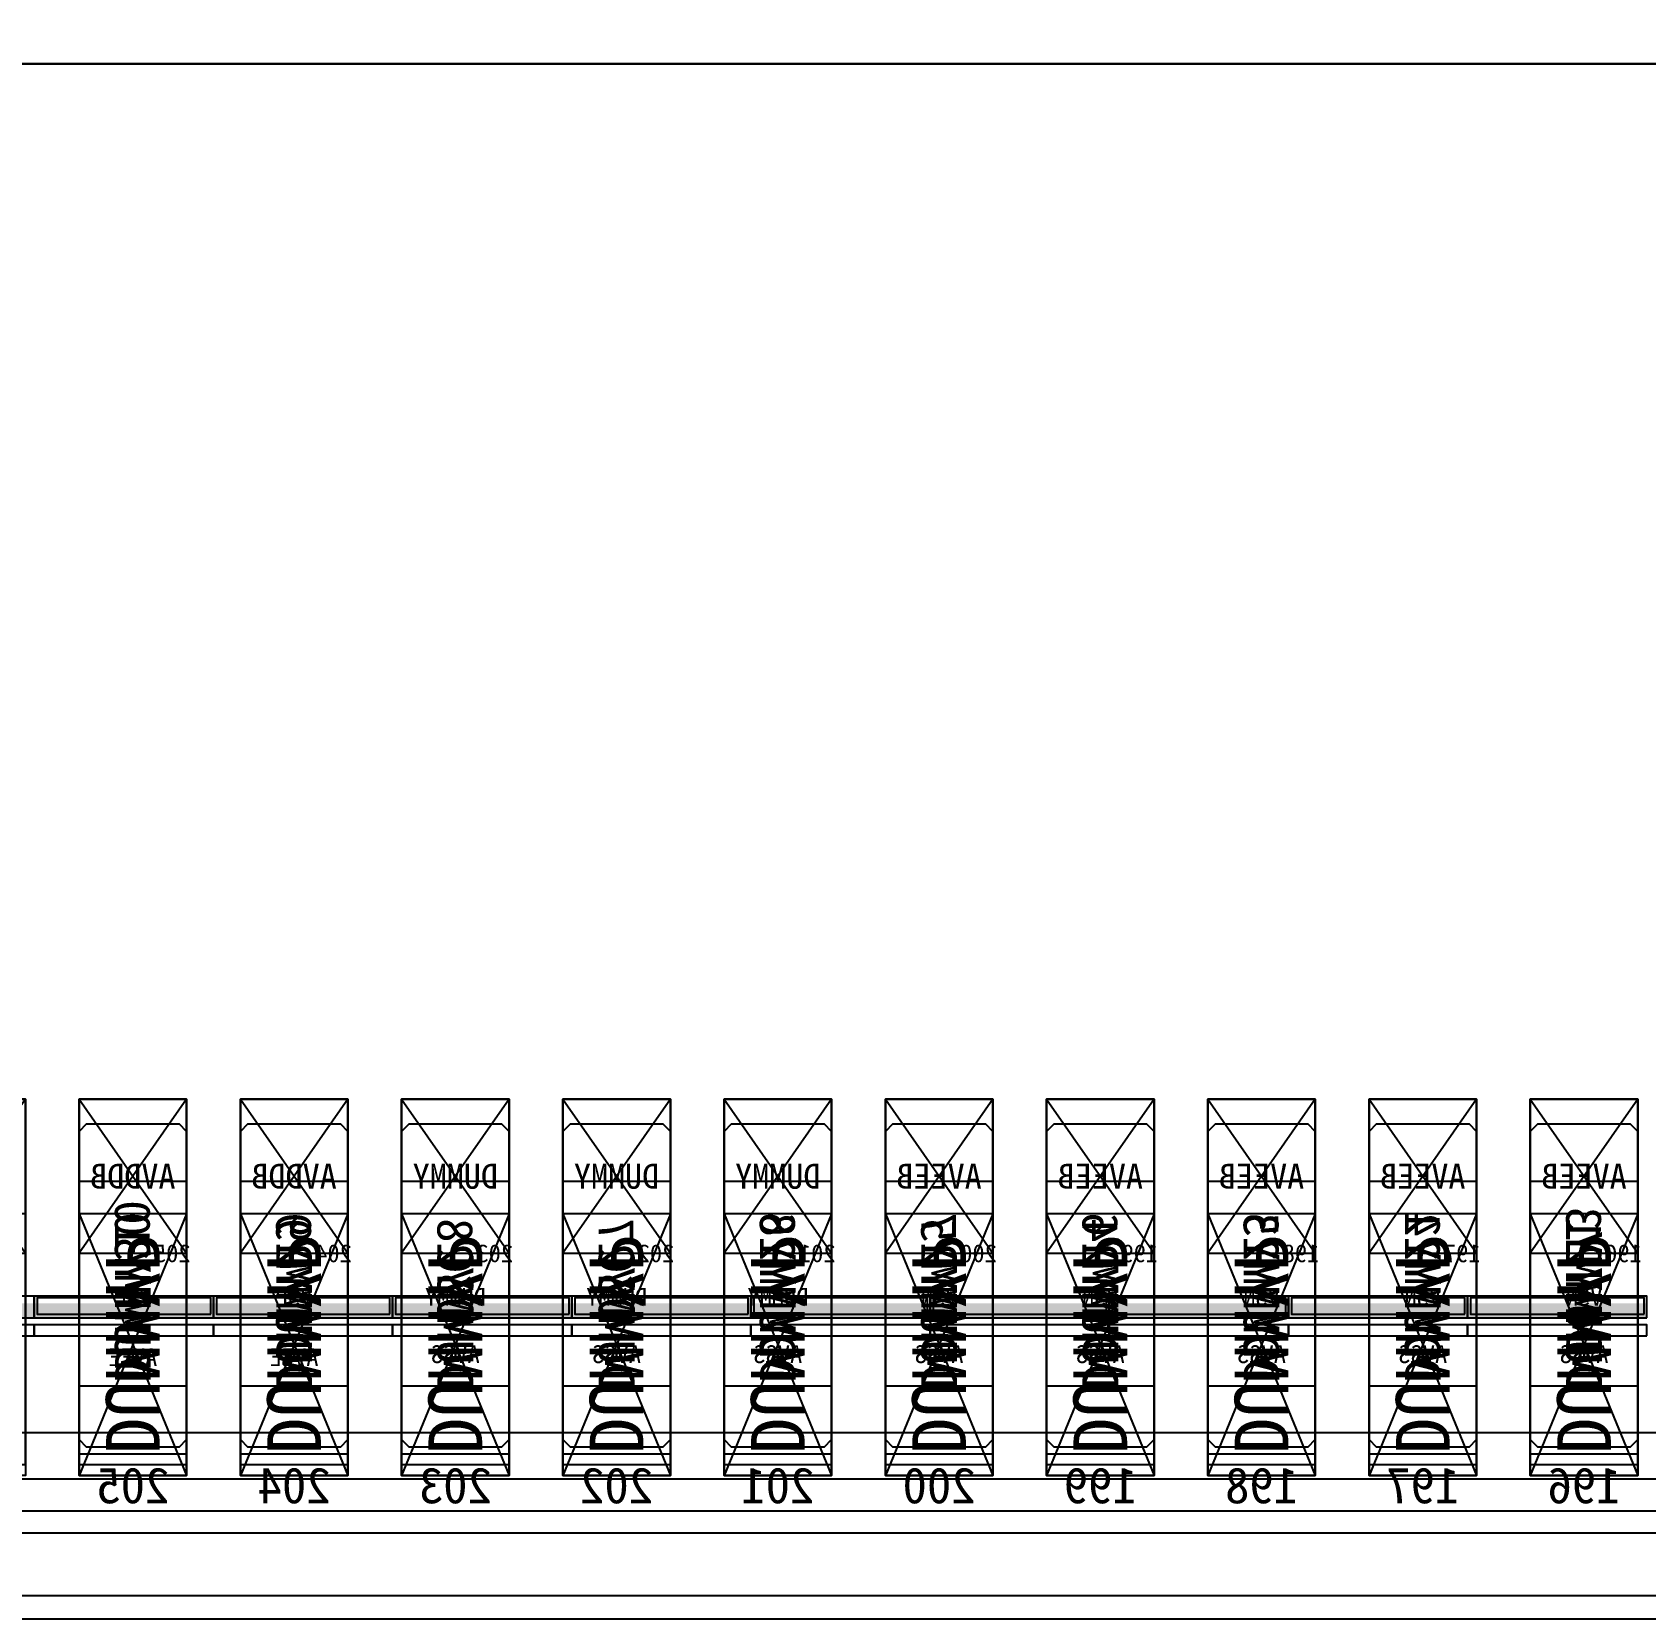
# Model space of a CAD drawing. Header units: millimetres. Extents: x 427 to 2444, y 137 to 817.
# Drawn here: x 1140.0963 to 1140.5465, y 300.7749 to 301.2176 of the extents above; entities that cross this region are included whole.
import ezdxf
from ezdxf.enums import TextEntityAlignment as Align

# ---------------------------------------------------------------- set-up
doc = ezdxf.new("R2010")
doc.units = ezdxf.units.MM
for name, color, linetype in [('L0', 211, 'Continuous'), ('L102', 91, 'Continuous'), ('L114', 213, 'Continuous'), ('L240', 60, 'Continuous'), ('L241', 200, 'Continuous'), ('L242', 51, 'Continuous'), ('L245', 53, 'Continuous'), ('L246', 93, 'Continuous'), ('L59', 140, 'Continuous'), ('L63', 4, 'Continuous'), ('L98', 150, 'Continuous')]:
    doc.layers.add(name, color=color, linetype=linetype)
doc.styles.add('txt', font='simhei.ttf')

# ---------------------------------------------------------------- blocks, each defined once
blk = doc.blocks.new('HX8394_F_PAD')
at = {"layer": 'L0'}
blk.add_lwpolyline([(-13.86, -0.4025), (-13.86, 0.4025), (13.86, 0.4025), (13.86, -0.4025), (-13.86, -0.4025)], close=True, dxfattribs=at)
at = {"layer": 'L241'}
blk.add_lwpolyline([(-13.9, -0.435), (-13.9, 0.435), (13.9, 0.435), (13.9, -0.435), (-13.9, -0.435)], close=True, dxfattribs=at)
at = {"layer": 'L242'}
for points in [[(-4.8955, -0.3935), (-4.8975, -0.3915), (-4.8975, -0.3055), (-4.8955, -0.3035), (-4.8695, -0.3035), (-4.8675, -0.3055), (-4.8675, -0.3915), (-4.8695, -0.3935), (-4.8955, -0.3935)], [(-4.8505, -0.3935), (-4.8525, -0.3915), (-4.8525, -0.3055), (-4.8505, -0.3035), (-4.8245, -0.3035), (-4.8225, -0.3055), (-4.8225, -0.3915), (-4.8245, -0.3935), (-4.8505, -0.3935)], [(-4.8055, -0.3935), (-4.8075, -0.3915), (-4.8075, -0.3055), (-4.8055, -0.3035), (-4.7795, -0.3035), (-4.7775, -0.3055), (-4.7775, -0.3915), (-4.7795, -0.3935), (-4.8055, -0.3935)], [(-4.7605, -0.3935), (-4.7625, -0.3915), (-4.7625, -0.3055), (-4.7605, -0.3035), (-4.7345, -0.3035), (-4.7325, -0.3055), (-4.7325, -0.3915), (-4.7345, -0.3935), (-4.7605, -0.3935)], [(-4.7155, -0.3935), (-4.7175, -0.3915), (-4.7175, -0.3055), (-4.7155, -0.3035), (-4.6895, -0.3035), (-4.6875, -0.3055), (-4.6875, -0.3915), (-4.6895, -0.3935), (-4.7155, -0.3935)], [(-4.6705, -0.3935), (-4.6725, -0.3915), (-4.6725, -0.3055), (-4.6705, -0.3035), (-4.6445, -0.3035), (-4.6425, -0.3055), (-4.6425, -0.3915), (-4.6445, -0.3935), (-4.6705, -0.3935)], [(-4.6255, -0.3935), (-4.6275, -0.3915), (-4.6275, -0.3055), (-4.6255, -0.3035), (-4.5995, -0.3035), (-4.5975, -0.3055), (-4.5975, -0.3915), (-4.5995, -0.3935), (-4.6255, -0.3935)], [(-4.5805, -0.3935), (-4.5825, -0.3915), (-4.5825, -0.3055), (-4.5805, -0.3035), (-4.5545, -0.3035), (-4.5525, -0.3055), (-4.5525, -0.3915), (-4.5545, -0.3935), (-4.5805, -0.3935)], [(-4.5355, -0.3935), (-4.5375, -0.3915), (-4.5375, -0.3055), (-4.5355, -0.3035), (-4.5095, -0.3035), (-4.5075, -0.3055), (-4.5075, -0.3915), (-4.5095, -0.3935), (-4.5355, -0.3935)], [(-4.4905, -0.3935), (-4.4925, -0.3915), (-4.4925, -0.3055), (-4.4905, -0.3035), (-4.4645, -0.3035), (-4.4625, -0.3055), (-4.4625, -0.3915), (-4.4645, -0.3935), (-4.4905, -0.3935)]]:
    blk.add_lwpolyline(points, close=True, dxfattribs=at)
at = {"layer": 'L240', "style": 'txt'}
for s, p in [('DUMMY3', (-4.8825, -0.346834)), ('DUMMY4', (-4.8375, -0.3485)), ('DUMMY10', (-4.4775, -0.3485)), ('DUMMY5', (-4.7925, -0.3485)), ('DUMMY6', (-4.7475, -0.3485)), ('DUMMY7', (-4.7025, -0.3485)), ('DUMMY8', (-4.6575, -0.3485)), ('DUMMY9', (-4.5225, -0.3485)), ('OSC', (-4.6125, -0.3485)), ('OSC', (-4.5675, -0.3485))]:
    blk.add_text(s, height=0.01, rotation=90, dxfattribs=at).set_placement(p, align=Align.MIDDLE_CENTER)
blk = doc.blocks.new('NTBUMP_73X30')
at = {"color": 5, "linetype": 'Continuous'}
blk.add_lwpolyline([(-0.015, 0.04), (0.015, -0.033), (0.015, 0.04), (-0.015, -0.033)], dxfattribs=at)
at = {"layer": 'L242', "color": 5}
blk.add_lwpolyline([(-0.015, -0.033), (-0.015, 0.04), (0.015, 0.04), (0.015, -0.033), (-0.015, -0.033)], close=True, dxfattribs=at)
blk = doc.blocks.new('ILI9881C_AA_NTBUMP_PM_875UM')
at = {"layer": 'L241'}
blk.add_lwpolyline([(-13.92, -0.4375), (-13.92, 0.4375), (13.92, 0.4375), (13.92, -0.4375), (-13.92, -0.4375)], close=True, dxfattribs=at)
for p in [(-4.8825, -0.3645), (-4.8375, -0.3645), (-4.7925, -0.3645), (-4.7475, -0.3645), (-4.7025, -0.3645), (-4.6575, -0.3645), (-4.6125, -0.3645), (-4.5675, -0.3645), (-4.5225, -0.3645), (-4.4775, -0.3645)]:
    blk.add_blockref('NTBUMP_73X30', p)
at = {"layer": 'L246', "style": 'txt'}
for p in [(-4.8825, -0.361), (-4.8375, -0.361), (-4.7925, -0.361), (-4.7475, -0.361), (-4.7025, -0.361), (-4.6575, -0.361), (-4.6125, -0.361), (-4.5675, -0.361), (-4.5225, -0.361), (-4.4775, -0.361)]:
    blk.add_text('DUMMYP', height=0.015, rotation=90, dxfattribs=at).set_placement(p, align=Align.MIDDLE_CENTER)
for s, p in [('196', (-4.8825, -0.400279)), ('197', (-4.8375, -0.400279)), ('198', (-4.7925, -0.400279)), ('199', (-4.7475, -0.400279)), ('200', (-4.7025, -0.400279)), ('201', (-4.6575, -0.400279)), ('202', (-4.6125, -0.400279)), ('203', (-4.5675, -0.400279)), ('204', (-4.5225, -0.400279)), ('205', (-4.4775, -0.400279))]:
    blk.add_text(s, height=0.01, dxfattribs=at).set_placement(p, align=Align.MIDDLE_CENTER)
blk = doc.blocks.new('INPUT_BUMP')
at = {"layer": 'L102'}
for points in [[(0.014, 0.04), (0.014, 0.041), (0.015, 0.041), (0.015, 0.04), (0.014, 0.04)], [(0.015, 0.04), (0.015, 0.041), (0.016, 0.041), (0.016, 0.04), (0.015, 0.04)], [(0.014, 0.039), (0.014, 0.04), (0.015, 0.04), (0.015, 0.039), (0.014, 0.039)], [(0.015, 0.039), (0.015, 0.04), (0.016, 0.04), (0.016, 0.039), (0.015, 0.039)]]:
    blk.add_lwpolyline(points, close=True, dxfattribs=at)
at = {"layer": 'L242'}
blk.add_lwpolyline([(0, 0.01), (0, 0.08), (0.03, 0.08), (0.03, 0.01), (0, 0.01)], close=True, dxfattribs=at)
blk = doc.blocks.new('JD9365Z_PAD_20170829_Y880')
at = {"layer": 'L241'}
blk.add_lwpolyline([(-13.95, -0.41), (-13.95, 0.41), (13.95, 0.41), (13.95, -0.41), (-13.95, -0.41)], close=True, dxfattribs=at)
at = {"row_count": 1, "column_count": 554, "row_spacing": 0.08, "column_spacing": 0.045}
blk.add_blockref('INPUT_BUMP', (-12.4575, -0.401), dxfattribs=at)
at = {"layer": 'L240', "style": 'txt'}
for s, p in [('AVSS', (-4.8825, -0.360167)), ('AVSS', (-4.8375, -0.360167)), ('AVSS', (-4.7925, -0.360167)), ('AVSS', (-4.7475, -0.360167)), ('AVSS', (-4.7025, -0.360167)), ('AVSS', (-4.6575, -0.360167)), ('AVSS', (-4.6125, -0.360167)), ('AVSS', (-4.5675, -0.360167)), ('AVEE', (-4.5225, -0.361)), ('AVEE', (-4.4775, -0.361))]:
    blk.add_text(s, height=0.005, dxfattribs=at).set_placement(p, align=Align.MIDDLE_CENTER)
blk = doc.blocks.new('NV3052C3P_BUMP_ORI_20190911')
at = {"layer": 'L241'}
blk.add_lwpolyline([(-13.8, -0.398), (-13.8, 0.398), (13.8, 0.398), (13.8, -0.398), (-13.8, -0.398)], close=True, dxfattribs=at)
at = {"layer": 'L242'}
for points in [[(-4.8975, -0.385), (-4.8975, -0.337), (-4.8675, -0.337), (-4.8675, -0.385), (-4.8975, -0.385)], [(-4.8525, -0.385), (-4.8525, -0.337), (-4.8225, -0.337), (-4.8225, -0.385), (-4.8525, -0.385)], [(-4.8075, -0.385), (-4.8075, -0.337), (-4.7775, -0.337), (-4.7775, -0.385), (-4.8075, -0.385)], [(-4.7625, -0.385), (-4.7625, -0.337), (-4.7325, -0.337), (-4.7325, -0.385), (-4.7625, -0.385)], [(-4.7175, -0.385), (-4.7175, -0.337), (-4.6875, -0.337), (-4.6875, -0.385), (-4.7175, -0.385)], [(-4.6725, -0.385), (-4.6725, -0.337), (-4.6425, -0.337), (-4.6425, -0.385), (-4.6725, -0.385)], [(-4.6275, -0.385), (-4.6275, -0.337), (-4.5975, -0.337), (-4.5975, -0.385), (-4.6275, -0.385)], [(-4.5825, -0.385), (-4.5825, -0.337), (-4.5525, -0.337), (-4.5525, -0.385), (-4.5825, -0.385)], [(-4.5375, -0.385), (-4.5375, -0.337), (-4.5075, -0.337), (-4.5075, -0.385), (-4.5375, -0.385)], [(-4.4925, -0.385), (-4.4925, -0.337), (-4.4625, -0.337), (-4.4625, -0.385), (-4.4925, -0.385)]]:
    blk.add_lwpolyline(points, close=True, dxfattribs=at)
at = {"layer": 'L245', "style": 'txt'}
for s, p in [('VSN', (-4.882527, -0.360167)), ('VSN', (-4.837527, -0.360167)), ('VSN', (-4.792527, -0.360167)), ('VSN', (-4.747527, -0.360167)), ('VSN', (-4.702527, -0.360167)), ('DUMMY', (-4.657527, -0.360167)), ('DUMMY', (-4.612527, -0.360167)), ('DUMMY', (-4.567527, -0.360167)), ('VSP', (-4.522527, -0.360167)), ('VSP', (-4.477527, -0.360167))]:
    blk.add_text(s, height=0.005, dxfattribs=at).set_placement(p, align=Align.MIDDLE_CENTER)
blk = doc.blocks.new('BUMP_30_76')
at = {"layer": 'L242'}
blk.add_lwpolyline([(-0.015, -0.0195), (-0.015, 0.0565), (0.015, 0.0565), (0.015, -0.0195), (-0.015, -0.0195)], close=True, dxfattribs=at)
blk = doc.blocks.new('FL11283_A_OTHER')
at = {"layer": 'L102'}
blk.add_lwpolyline([(-13.86, 0), (-13.86, 0.41), (0, 0.41), (0, 0), (-13.86, 0)], close=True, dxfattribs=at)
at = {"layer": 'L241'}
blk.add_lwpolyline([(-13.86, -0.41), (-13.86, 0.41), (13.86, 0.41), (13.86, 0.404), (-13.854, 0.404), (-13.854, -0.404), (13.854, -0.404), (13.854, 0.404), (13.86, 0.404), (13.86, -0.41), (-13.86, -0.41)], close=True, dxfattribs=at)
at = {"layer": 'L59'}
for points in [[(-13.86, -0.41), (-13.86, 0.41), (13.86, 0.41), (13.86, -0.41), (-13.86, -0.41)], [(-13.86, -0.41), (-13.86, 0), (0, 0), (0, -0.41), (-13.86, -0.41)]]:
    blk.add_lwpolyline(points, close=True, dxfattribs=at)
for p in [(-4.8825, -0.3685), (-4.8375, -0.3685), (-4.7925, -0.3685), (-4.7475, -0.3685), (-4.7025, -0.3685), (-4.6575, -0.3685), (-4.6125, -0.3685), (-4.5675, -0.3685), (-4.5225, -0.3685), (-4.4775, -0.3685)]:
    blk.add_blockref('BUMP_30_76', p)
at = {"layer": 'L102', "style": 'txt'}
for s, p in [('DUMMY21', (-4.8825, -0.346)), ('DUMMY22', (-4.8375, -0.344334)), ('DUMMY23', (-4.7925, -0.344334)), ('DUMMY24', (-4.7475, -0.346)), ('DUMMY25', (-4.7025, -0.346)), ('DUMMY26', (-4.6575, -0.344334)), ('DUMMY27', (-4.6125, -0.346)), ('DUMMY28', (-4.5675, -0.346)), ('DUMMY29', (-4.5225, -0.346)), ('DUMMY30', (-4.4775, -0.344334))]:
    blk.add_text(s, height=0.01, rotation=90, dxfattribs=at).set_placement(p, align=Align.MIDDLE_CENTER)
blk = doc.blocks.new('GC9702_ANALOG_PAD_BUMP')
at = {"color": 5, "linetype": 'Continuous'}
blk.add_lwpolyline([(-0.015, 0.0215), (0.015, -0.0215), (0.015, 0.0215), (-0.015, -0.0215)], dxfattribs=at)
at = {"layer": 'L242', "color": 5}
blk.add_lwpolyline([(-0.015, -0.0215), (-0.015, 0.0215), (0.015, 0.0215), (0.015, -0.0215), (-0.015, -0.0215)], close=True, dxfattribs=at)
blk = doc.blocks.new('GC9702_BUMP_NOCOMPENSATION')
at = {"layer": 'L114'}
for points in [[(-4.52147, -0.36583), (-4.52147, -0.36507), (-4.51864, -0.36507), (-4.51864, -0.36583), (-4.52147, -0.36583)], [(-4.9, -0.38), (-4.9, -0.374), (-4.85, -0.374), (-4.85, -0.38), (-4.9, -0.38)], [(-4.9, -0.38), (-4.9, -0.374), (-4.85, -0.374), (-4.85, -0.38), (-4.9, -0.38)], [(-4.89926, -0.379), (-4.89926, -0.37443), (-4.85082, -0.37443), (-4.85082, -0.379), (-4.89926, -0.379)], [(-4.89926, -0.379), (-4.89926, -0.37443), (-4.85082, -0.37443), (-4.85082, -0.379), (-4.89926, -0.379)], [(-4.85, -0.38), (-4.85, -0.374), (-4.8, -0.374), (-4.8, -0.38), (-4.85, -0.38)], [(-4.85, -0.38), (-4.85, -0.374), (-4.8, -0.374), (-4.8, -0.38), (-4.85, -0.38)], [(-4.84926, -0.379), (-4.84926, -0.37443), (-4.80082, -0.37443), (-4.80082, -0.379), (-4.84926, -0.379)], [(-4.84926, -0.379), (-4.84926, -0.37443), (-4.80082, -0.37443), (-4.80082, -0.379), (-4.84926, -0.379)], [(-4.8, -0.38), (-4.8, -0.374), (-4.75, -0.374), (-4.75, -0.38), (-4.8, -0.38)], [(-4.8, -0.38), (-4.8, -0.374), (-4.75, -0.374), (-4.75, -0.38), (-4.8, -0.38)], [(-4.79926, -0.379), (-4.79926, -0.37443), (-4.75082, -0.37443), (-4.75082, -0.379), (-4.79926, -0.379)], [(-4.79926, -0.379), (-4.79926, -0.37443), (-4.75082, -0.37443), (-4.75082, -0.379), (-4.79926, -0.379)], [(-4.75, -0.38), (-4.75, -0.374), (-4.7, -0.374), (-4.7, -0.38), (-4.75, -0.38)], [(-4.75, -0.38), (-4.75, -0.374), (-4.7, -0.374), (-4.7, -0.38), (-4.75, -0.38)], [(-4.74926, -0.379), (-4.74926, -0.37443), (-4.70082, -0.37443), (-4.70082, -0.379), (-4.74926, -0.379)], [(-4.74926, -0.379), (-4.74926, -0.37443), (-4.70082, -0.37443), (-4.70082, -0.379), (-4.74926, -0.379)], [(-4.7, -0.38), (-4.7, -0.374), (-4.65, -0.374), (-4.65, -0.38), (-4.7, -0.38)], [(-4.7, -0.38), (-4.7, -0.374), (-4.65, -0.374), (-4.65, -0.38), (-4.7, -0.38)], [(-4.69926, -0.379), (-4.69926, -0.37443), (-4.65082, -0.37443), (-4.65082, -0.379), (-4.69926, -0.379)], [(-4.69926, -0.379), (-4.69926, -0.37443), (-4.65082, -0.37443), (-4.65082, -0.379), (-4.69926, -0.379)], [(-4.65, -0.38), (-4.65, -0.374), (-4.6, -0.374), (-4.6, -0.38), (-4.65, -0.38)], [(-4.65, -0.38), (-4.65, -0.374), (-4.6, -0.374), (-4.6, -0.38), (-4.65, -0.38)], [(-4.64926, -0.379), (-4.64926, -0.37443), (-4.60082, -0.37443), (-4.60082, -0.379), (-4.64926, -0.379)], [(-4.64926, -0.379), (-4.64926, -0.37443), (-4.60082, -0.37443), (-4.60082, -0.379), (-4.64926, -0.379)], [(-4.6, -0.38), (-4.6, -0.374), (-4.55, -0.374), (-4.55, -0.38), (-4.6, -0.38)], [(-4.6, -0.38), (-4.6, -0.374), (-4.55, -0.374), (-4.55, -0.38), (-4.6, -0.38)], [(-4.59926, -0.379), (-4.59926, -0.37443), (-4.55082, -0.37443), (-4.55082, -0.379), (-4.59926, -0.379)], [(-4.59926, -0.379), (-4.59926, -0.37443), (-4.55082, -0.37443), (-4.55082, -0.379), (-4.59926, -0.379)], [(-4.55, -0.38), (-4.55, -0.374), (-4.5, -0.374), (-4.5, -0.38), (-4.55, -0.38)], [(-4.55, -0.38), (-4.55, -0.374), (-4.5, -0.374), (-4.5, -0.38), (-4.55, -0.38)], [(-4.54926, -0.379), (-4.54926, -0.37443), (-4.50082, -0.37443), (-4.50082, -0.379), (-4.54926, -0.379)], [(-4.54926, -0.379), (-4.54926, -0.37443), (-4.50082, -0.37443), (-4.50082, -0.379), (-4.54926, -0.379)], [(-4.5, -0.38), (-4.5, -0.374), (-4.45, -0.374), (-4.45, -0.38), (-4.5, -0.38)], [(-4.5, -0.38), (-4.5, -0.374), (-4.45, -0.374), (-4.45, -0.38), (-4.5, -0.38)], [(-4.49926, -0.379), (-4.49926, -0.37443), (-4.45082, -0.37443), (-4.45082, -0.379), (-4.49926, -0.379)], [(-4.49926, -0.379), (-4.49926, -0.37443), (-4.45082, -0.37443), (-4.45082, -0.379), (-4.49926, -0.379)], [(-4.45, -0.38), (-4.45, -0.374), (-4.4, -0.374), (-4.4, -0.38), (-4.45, -0.38)], [(-4.45, -0.38), (-4.45, -0.374), (-4.4, -0.374), (-4.4, -0.38), (-4.45, -0.38)]]:
    blk.add_lwpolyline(points, close=True, dxfattribs=at)
at = {"layer": 'L114', "const_width": 0.004}
for points in [[(-4.9, -0.378), (-4.85, -0.378)], [(-4.9, -0.378), (-4.85, -0.378)], [(-4.9, -0.378), (-4.85, -0.378)], [(-4.9, -0.378), (-4.85, -0.378)], [(-4.85, -0.378), (-4.8, -0.378)], [(-4.85, -0.378), (-4.8, -0.378)], [(-4.85, -0.378), (-4.8, -0.378)], [(-4.85, -0.378), (-4.8, -0.378)], [(-4.8, -0.378), (-4.75, -0.378)], [(-4.8, -0.378), (-4.75, -0.378)], [(-4.8, -0.378), (-4.75, -0.378)], [(-4.8, -0.378), (-4.75, -0.378)], [(-4.75, -0.378), (-4.7, -0.378)], [(-4.75, -0.378), (-4.7, -0.378)], [(-4.75, -0.378), (-4.7, -0.378)], [(-4.75, -0.378), (-4.7, -0.378)], [(-4.7, -0.378), (-4.65, -0.378)], [(-4.7, -0.378), (-4.65, -0.378)], [(-4.7, -0.378), (-4.65, -0.378)], [(-4.7, -0.378), (-4.65, -0.378)], [(-4.65, -0.378), (-4.6, -0.378)], [(-4.65, -0.378), (-4.6, -0.378)], [(-4.65, -0.378), (-4.6, -0.378)], [(-4.65, -0.378), (-4.6, -0.378)], [(-4.6, -0.378), (-4.55, -0.378)], [(-4.6, -0.378), (-4.55, -0.378)], [(-4.6, -0.378), (-4.55, -0.378)], [(-4.6, -0.378), (-4.55, -0.378)], [(-4.55, -0.378), (-4.5, -0.378)], [(-4.55, -0.378), (-4.5, -0.378)], [(-4.55, -0.378), (-4.5, -0.378)], [(-4.55, -0.378), (-4.5, -0.378)], [(-4.5, -0.378), (-4.45, -0.378)], [(-4.5, -0.378), (-4.45, -0.378)], [(-4.5, -0.378), (-4.45, -0.378)], [(-4.5, -0.378), (-4.45, -0.378)], [(-4.45, -0.378), (-4.4, -0.378)], [(-4.45, -0.378), (-4.4, -0.378)], [(-4.45, -0.378), (-4.4, -0.378)], [(-4.45, -0.378), (-4.4, -0.378)]]:
    blk.add_lwpolyline(points, dxfattribs=at)
at = {"layer": 'L241'}
for points in [[(-4.9, -0.385), (-4.9, -0.382), (-4.85, -0.382), (-4.85, -0.385), (-4.9, -0.385)], [(-4.9, -0.385), (-4.9, -0.382), (-4.85, -0.382), (-4.85, -0.385), (-4.9, -0.385)], [(-4.85, -0.385), (-4.85, -0.382), (-4.8, -0.382), (-4.8, -0.385), (-4.85, -0.385)], [(-4.85, -0.385), (-4.85, -0.382), (-4.8, -0.382), (-4.8, -0.385), (-4.85, -0.385)], [(-4.8, -0.385), (-4.8, -0.382), (-4.75, -0.382), (-4.75, -0.385), (-4.8, -0.385)], [(-4.8, -0.385), (-4.8, -0.382), (-4.75, -0.382), (-4.75, -0.385), (-4.8, -0.385)], [(-4.75, -0.385), (-4.75, -0.382), (-4.7, -0.382), (-4.7, -0.385), (-4.75, -0.385)], [(-4.75, -0.385), (-4.75, -0.382), (-4.7, -0.382), (-4.7, -0.385), (-4.75, -0.385)], [(-4.7, -0.385), (-4.7, -0.382), (-4.65, -0.382), (-4.65, -0.385), (-4.7, -0.385)], [(-4.7, -0.385), (-4.7, -0.382), (-4.65, -0.382), (-4.65, -0.385), (-4.7, -0.385)], [(-4.65, -0.385), (-4.65, -0.382), (-4.6, -0.382), (-4.6, -0.385), (-4.65, -0.385)], [(-4.65, -0.385), (-4.65, -0.382), (-4.6, -0.382), (-4.6, -0.385), (-4.65, -0.385)], [(-4.6, -0.385), (-4.6, -0.382), (-4.55, -0.382), (-4.55, -0.385), (-4.6, -0.385)], [(-4.6, -0.385), (-4.6, -0.382), (-4.55, -0.382), (-4.55, -0.385), (-4.6, -0.385)], [(-4.55, -0.385), (-4.55, -0.382), (-4.5, -0.382), (-4.5, -0.385), (-4.55, -0.385)], [(-4.55, -0.385), (-4.55, -0.382), (-4.5, -0.382), (-4.5, -0.385), (-4.55, -0.385)], [(-4.5, -0.385), (-4.5, -0.382), (-4.45, -0.382), (-4.45, -0.385), (-4.5, -0.385)], [(-4.5, -0.385), (-4.5, -0.382), (-4.45, -0.382), (-4.45, -0.385), (-4.5, -0.385)], [(-4.45, -0.385), (-4.45, -0.382), (-4.4, -0.382), (-4.4, -0.385), (-4.45, -0.385)], [(-4.45, -0.385), (-4.45, -0.382), (-4.4, -0.382), (-4.4, -0.385), (-4.45, -0.385)]]:
    blk.add_lwpolyline(points, close=True, dxfattribs=at)
at = {"row_count": 1, "column_count": 554, "row_spacing": 0.043, "column_spacing": 0.045}
blk.add_blockref('GC9702_ANALOG_PAD_BUMP', (-12.4425, -0.3405), dxfattribs=at)
at = {"layer": 'L114', "style": 'txt'}
for s, p in [('196', (-4.8935, -0.362)), ('197', (-4.8485, -0.362)), ('198', (-4.8035, -0.362)), ('199', (-4.7585, -0.362)), ('200', (-4.7135, -0.362)), ('201', (-4.6685, -0.362)), ('202', (-4.6235, -0.362)), ('203', (-4.5785, -0.362)), ('204', (-4.5335, -0.362)), ('205', (-4.4885, -0.362))]:
    blk.add_text(s, height=0.005, dxfattribs=at).set_placement(p, align=Align.MIDDLE_CENTER)
at = {"layer": 'L98', "style": 'txt'}
for s, p in [('AVEEB', (-4.8825, -0.3405)), ('AVEEB', (-4.8375, -0.3405)), ('AVEEB', (-4.7925, -0.3405)), ('AVEEB', (-4.7475, -0.3405)), ('AVEEB', (-4.7025, -0.3405)), ('DUMMY', (-4.6575, -0.3405)), ('DUMMY', (-4.6125, -0.3405)), ('DUMMY', (-4.5675, -0.3405)), ('AVDDB', (-4.5225, -0.3405)), ('AVDDB', (-4.4775, -0.3405))]:
    blk.add_text(s, height=0.007, dxfattribs=at).set_placement(p, align=Align.MIDDLE_CENTER)
blk = doc.blocks.new('IC_GDS_ALL')
for name, p in [('ILI9881C_AA_NTBUMP_PM_875UM', (0, 0)), ('HX8394_F_PAD', (0, 0.004)), ('GC9702_BUMP_NOCOMPENSATION', (0, 0.0265)), ('NV3052C3P_BUMP_ORI_20190911', (0, 0.0125)), ('JD9365Z_PAD_20170829_Y880', (0, -0.0035)), ('FL11283_A_OTHER', (0, -0.0035))]:
    blk.add_blockref(name, p)
blk = doc.blocks.new('INPUT_PAD')
at = {"layer": 'L63'}
blk.add_lwpolyline([(0.01, -0.043), (0.01, 0.062), (0.04, 0.062), (0.04, -0.043), (0.01, -0.043)], close=True, dxfattribs=at)
blk = doc.blocks.new('IC_PAD_ALL')
at = {"row_count": 1, "column_count": 554, "row_spacing": 0.109, "column_spacing": 0.045}
blk.add_blockref('INPUT_PAD', (1.18, 0), dxfattribs=at)
blk = doc.blocks.new('IC_ALL')
at = {"yscale": -1, "rotation": 180}
blk.add_blockref('IC_GDS_ALL', (14, 0.4375), dxfattribs=at)
blk.add_blockref('IC_PAD_ALL', (0.3525, 0.083))
blk = doc.blocks.new('IC_FPC_OLB_ALL')
blk.add_blockref('IC_ALL', (1.188, 1.0245))

msp = doc.modelspace()

# ---------------------------------------------------------------- block references
msp.add_blockref('IC_FPC_OLB_ALL', (1120.45883, 299.75037))

doc.saveas('drawing.dxf')
